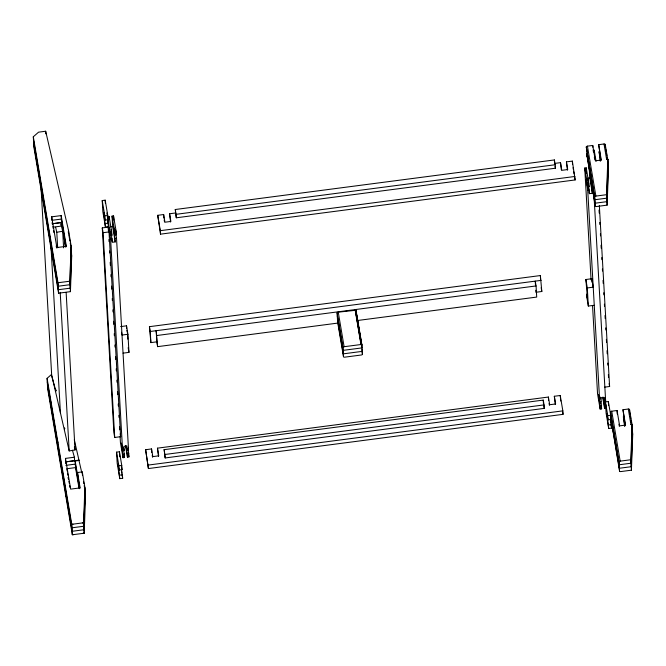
<?xml version="1.0" encoding="UTF-8"?>
<svg xmlns="http://www.w3.org/2000/svg" width="666" height="666" viewBox="0 0 666 666"><rect width="100%" height="100%" fill="white"/><g stroke="black" fill="none" stroke-linecap="round" stroke-linejoin="round"><path stroke-width="1" d="M70.429 291.65L69.838 281.202L71.096 245.704L68.498 230.336L45.679 131.235L38.57 132.159L33.3 136.78L33.891 147.228L58.583 293.198L70.429 291.65L71.687 256.144L71.096 245.704M33.5 140.26L58.183 286.23L70.03 284.682L70.946 247.136M55.719 390.434L51.307 374.642L47.078 378.346L47.669 388.794L72.353 534.765L84.199 533.216L83.608 522.768L84.873 487.271L82.268 471.903L77.531 472.519L77.731 476.007M47.469 385.314L72.161 531.285L84.008 529.736L84.915 492.182M84.199 533.216L85.464 497.718L84.873 487.271M607.675 163.078L608.216 166.292L606.934 201.656L595.088 203.205L586.638 153.272L595.246 205.994A1.349 0.783 -9.6 0 0 596.47 206.535L607.126 205.136L606.535 194.688L607.817 159.332L606.634 159.482L604.012 143.981L598.684 144.68L600.957 160.448M607.126 205.136L608.416 169.78L607.817 159.332M631.784 427.106L632.5 431.343L631.218 466.708L619.372 468.256L610.922 418.315L619.53 471.037A1.349 0.783 -9.6 0 0 620.754 471.578L631.418 470.188L630.827 459.74L632.109 424.375L630.927 424.533L628.304 409.032L622.968 409.723L625.249 425.499M631.418 470.188L632.7 434.823L632.109 424.375M361.913 345.096L356.002 310.248L338.253 312.154A1.199 0.691 -9.6 0 0 337.113 313.003L337.62 322.053L343.473 356.626A1.199 0.691 -9.6 0 0 344.697 357.167L361.28 355.003A1.199 0.691 -9.6 0 0 362.421 354.154L361.904 344.93M55.936 390.934L55.736 389.768M55.944 390.942L55.769 389.81M57.667 247.802L56.785 232.259L62.662 231.252L61.047 224.234M41.134 189.277L51.657 374.8L69.189 450.94L75.067 449.941L66.134 292.399M360.689 344.555L361.896 344.905M105.453 227.064L102.855 211.696L102.223 200.549L105.186 200.166L107.784 215.534L108.017 219.713L105.053 220.096L103.754 212.412L105.453 227.064L108.416 226.673L107.567 219.347M607.126 157.551L608.016 162.812L606.734 198.177L594.888 199.725L586.28 147.003A1.349 0.783 -9.6 0 1 587.429 146.145L592.757 145.454L595.354 160.814L601.281 160.04L598.684 144.68M51.682 216.825L61.164 215.593L66.359 246.32L56.876 247.561L51.682 216.825L51.881 220.313L61.355 219.072L66.034 246.728M105.053 220.096L104.82 215.917L107.784 215.534M61.014 222.627L52.081 223.793L60.981 222.527L61.205 226.107L53.272 227.148M109.091 216.492L107.609 216.683L110.406 235.531L111.888 235.339L111.688 231.86L109.091 216.492L109.257 219.339M115.243 241.916L112.646 226.557L112.055 216.109L113.536 215.909L116.134 231.277L116.334 234.757L114.852 234.956L113.553 227.273L115.243 241.916L112.288 242.307L111.438 234.981M175.3 209.507L554.387 159.94L555.194 164.743L555.394 168.223L176.307 217.79L175.3 209.507L176.307 217.79M567.44 170.155L566.425 161.871L572.352 161.097L575.149 179.945L160.523 234.157L157.725 215.309L163.653 214.535L164.952 222.219L170.871 221.445L169.572 213.761L175.499 212.987M566.425 161.871L567.723 169.555L561.804 170.329L560.506 162.646L554.578 163.42L554.387 159.94M105.253 223.576L108.217 223.193M176.115 214.31L555.194 164.743M102.281 227.905L108.2 227.131L109.016 231.935L120.629 436.696L114.702 437.47L113.894 432.667L102.281 227.905L103.097 232.709L114.702 437.47M110.673 226.815L112.646 226.557M591.083 279.837L584.74 168.04L586.222 167.849L588.819 183.217L589.019 186.696L587.537 186.888L586.238 179.204L587.737 190.376L599.741 402.098L601.223 401.898L600.982 397.719L603.945 397.336L604.187 401.515L605.66 401.323L594.072 196.861M103.097 232.709L109.016 231.935M110.206 232.051L111.688 231.86M114.852 234.956L114.652 231.468L116.134 231.277M160.523 234.157L160.323 230.677L574.949 176.465M115.876 234.399L116.525 238.245L128.538 449.966L127.056 450.158L126.815 445.979L123.859 446.37L124.092 450.549L122.611 450.74L110.606 239.019L112.088 238.819M115.051 238.436L116.525 238.245M587.803 178.163L589.776 177.905L589.293 169.364M587.537 186.888L587.337 183.408L588.819 183.217M587.737 190.376L589.219 190.176L588.403 185.373M589.069 191.608L589.41 193.664L592.374 193.273L590.684 178.63L591.982 186.305L591.883 184.565M595.246 205.994L594.73 196.936A1.349 0.783 -9.6 0 1 595.879 196.087L606.535 194.688M58.583 293.198L57.992 282.75L69.838 281.202M120.588 326.598L126.515 325.824L127.939 334.274L128.971 352.381L123.044 353.155M337.887 323.077L157.617 346.645L156.177 330.702L156.801 341.841L150.882 342.615L149.434 326.673L540.367 275.558L541.816 291.5L535.889 292.274L535.772 290.251M127.939 334.274L122.02 335.048L121.545 332.234M150.882 342.615L150.25 331.477L541.183 280.361M156.985 335.498L536.072 285.939L535.256 281.135L535.489 285.181M588.328 306.06L586.896 297.61L586.704 294.131L587.512 298.934L585.872 279.504L591.791 278.729L593.223 287.179L587.304 287.953L588.328 306.06L594.247 305.286M357.459 320.512L536.704 297.078L536.072 285.939M343.473 356.626L342.957 347.577A1.199 0.691 -9.6 0 1 344.106 346.72L360.964 344.522L355.161 309.94M604.67 387.146L609.606 386.496L599.342 205.528M65.751 463.619L65.459 458.399L74.392 457.226L74.592 460.714L65.651 461.879L78.963 460.139L74.267 439.76M119.78 478.646L117.183 463.286L116.55 452.139L119.447 451.756L121.761 465.442L122.003 469.622L119.097 470.005L118.082 464.002L119.78 478.646L122.677 478.271L121.512 469.022M145.621 449.708L151.54 448.934L152.839 456.618L158.766 455.844L157.467 448.16L548.393 397.044L549.691 404.728L555.619 403.954L554.32 396.27L560.239 395.496L562.845 410.864L563.036 414.344L148.418 468.556L145.621 449.708L148.418 468.556M124.292 454.029L124.484 457.509L123.01 457.7L122.81 454.22L124.292 454.029L123.476 449.225M128.729 453.446L128.929 456.926L127.447 457.126L127.248 453.638L128.729 453.446L128.08 449.608M78.988 488.095L75.524 467.607L75.15 460.989L78.979 460.489L81.835 472.877M164.169 449.667L543.248 400.1L544.064 404.903L544.264 408.383L165.176 457.95L164.169 449.667L165.176 457.95M65.851 465.359L75.333 464.119L79.487 488.702M164.977 454.47L544.064 404.903M67 468.722L75.524 467.607M605.461 401.956L608.366 401.573L610.68 415.259L610.922 419.438L608.016 419.813L607.001 413.819L608.699 428.463L611.596 428.08L610.422 418.839M119.097 470.005L118.864 465.825L121.761 465.442M601.423 405.386L601.614 408.866L600.133 409.057L599.941 405.577L601.423 405.386L600.765 401.54M604.578 408.474L604.378 404.995L605.86 404.803L606.06 408.283L604.578 408.474L602.672 397.211M148.218 465.076L562.845 410.864M119.58 475.166L122.486 474.783M610.672 413.902L610.572 412.046A1.349 0.783 -9.6 0 1 611.713 411.197L617.049 410.497L619.646 425.865L625.565 425.091L622.968 409.723M608.016 419.813L607.775 415.642L610.68 415.259M608.499 424.983L611.396 424.6M72.353 534.765L71.761 524.317L83.608 522.768M619.53 471.037L619.014 461.988A1.349 0.783 -9.6 0 1 620.163 461.138L630.827 459.74M356.002 310.248L356.218 313.311M72.444 450.249L74.392 457.226M68.232 231.793L68.698 233.816L68.498 230.336M55.636 227.248L56.785 232.259M74.376 446.936L75.067 449.941M57.559 441.25L57.734 442.782L57.617 441.691M604.012 143.981A1.199 0.691 -9.6 0 1 605.236 144.522L607.858 160.023A1.199 0.691 -9.6 0 0 607.758 159.773M605.744 149.359L606.085 151.407M606.435 153.455L606.784 155.503M607.717 165.201L608.374 169.081A1.199 0.691 -9.6 0 1 608.15 169.539M600.466 159.84L599.075 151.64L600.316 161.272M596.062 161.239L594.155 149.975L594.272 151.998M593.131 149.958L593.473 152.006M594.338 157.126L594.688 159.174M587.429 146.145L595.879 196.087M586.28 147.003L594.73 196.936M590.051 172.586L590.392 174.634M590.742 176.681L591.092 178.729M591.433 180.777L591.783 182.825M628.304 409.032A1.199 0.691 -9.6 0 1 629.528 409.573L632.151 425.075A1.199 0.691 -9.6 0 0 630.927 424.533M629.686 412.354L630.028 414.402M630.377 416.45L630.719 418.506M631.068 420.554L631.418 422.602M631.759 424.65L632.309 427.863L631.018 463.22L619.172 464.768L610.73 414.835M589.776 177.905L592.374 193.273M632.334 432.192L632.658 434.132A1.199 0.691 -9.6 0 1 632.342 434.665M587.72 179.012L588.045 180.936M588.369 182.859L589.019 186.696M588.369 187.512L588.719 189.56M584.74 168.04L587.337 183.408M624.924 425.907L623.368 416.691L624.6 426.315M618.98 424.225L619.322 426.273M573.068 167.657L573.418 169.705M573.759 171.753L574.109 173.801M574.45 175.849L575.149 179.945M592.482 285.09L592.807 287.013M609.115 383.616L609.606 386.496M611.713 411.197L620.163 461.138M610.572 412.046L619.014 461.988M610.414 416.433L610.922 419.438M610.381 420.912L610.73 422.96M611.08 425.008L611.596 428.08M585.872 279.504L587.304 287.953M605.011 397.477L605.66 401.323M605.053 400L607.775 415.642M605.019 402.139L605.369 404.187M605.71 406.235L606.06 408.283M603.538 397.669L604.187 401.515M608.699 428.463L606.093 413.095L605.752 407.018M603.08 397.311L604.378 404.995M600.407 397.103L600.732 399.017M561.355 169.972L560.506 162.646M600.407 401.698L600.749 403.746M601.098 405.794L601.614 408.866M599.741 402.098L598.443 394.414L599.941 405.577M600.133 409.057L597.535 393.698L592.549 305.711M555.069 166.3L555.394 168.223M560.439 398.984L560.789 401.032M562.52 411.272L563.036 414.344M541.158 287.662L541.816 291.5M555.327 404.553L554.32 396.27M549.084 403.413L549.408 405.328M543.772 405.502L544.264 408.383M355.844 310.098L361.788 344.738M355.736 310.04L362.071 347.885L343.115 350.358L337.271 315.784M355.611 309.998L361.455 344.563M355.469 309.965L361.322 344.538M355.319 309.948L361.163 344.513M361.921 349.334L362.262 351.365L343.315 353.846L337.462 319.272M361.904 351.099L362.421 354.154M338.253 312.154L344.106 346.72M337.113 313.003L342.957 347.577M170.588 222.044L169.572 213.761M164.177 219.938L164.502 221.861M157.725 215.309L160.323 230.677M156.801 341.841L157.617 346.645M149.434 326.673L150.25 331.477M158.475 456.443L157.467 448.16M115.518 229.961L116.334 234.757M112.055 216.109L114.652 231.468M152.231 455.303L152.556 457.217M110.914 229.579L111.239 231.502M111.563 233.416L111.888 235.339M111.588 238.212L112.113 241.283M126.873 330.269L127.198 332.184M106.885 212.987L107.209 214.91M107.534 216.833L108.017 219.713M110.406 235.531L109.107 227.855L110.606 239.019M107.551 221.553L107.892 223.601M128.172 347.685L128.971 352.381M102.223 200.549L104.82 215.917M128.213 448.043L128.538 449.966M128.238 452.83L128.929 456.926M126.407 446.32L127.056 450.158M125.949 445.962L127.248 453.638M125.541 445.854L127.447 457.126M123.601 447.669L124.092 450.549M124.142 455.461L124.484 457.509M120.138 433.816L120.629 436.696M122.611 450.74L121.312 443.057L122.81 454.22M123.01 457.7L120.404 442.341L120.088 436.638M121.495 466.625L122.003 469.622M121.47 471.095L121.811 473.143M122.161 475.199L122.677 478.271M116.55 452.139L118.864 465.825M68.864 234.84L69.905 240.992M70.255 243.04L70.604 245.088M70.971 249.592L71.495 252.664L70.23 288.17L58.383 289.718L33.691 143.748M70.996 252.048L71.687 256.144M65.709 247.136L64.152 237.92L65.218 246.52M69.514 281.635L70.03 284.682M52.223 222.361L52.572 224.409M52.922 226.457L53.263 228.505M53.613 230.553L53.963 232.6M56.21 245.92L56.56 247.968M33.3 136.78L57.992 282.75M83.508 481.535L83.858 483.583M84.199 485.631L85.065 490.75L83.808 526.257L71.961 527.805L47.269 381.826M84.94 494.638L85.464 497.718M77.531 472.519L80.128 487.887L70.654 489.127L65.459 458.399M75.15 460.989L79.812 488.295M83.658 527.705L84.008 529.736M66.866 469.047L67.216 471.095M67.557 473.143L67.907 475.199M68.598 479.295L68.257 477.247L68.348 478.987M68.948 481.343L69.289 483.391M69.639 485.439L69.988 487.487M47.078 378.346L71.761 524.317M64.652 428.421C64.818 430.153 64.402 426.681 64.56 428.429M57.576 441.392L57.434 440.426L57.517 441.358M51.082 402.972L50.941 402.014L51.016 402.947M51.082 402.764L51.24 404.362L51.14 403.43M629.528 409.573L629.628 411.43M605.236 144.522L605.394 147.311M617.049 410.497L617.24 413.986M613.328 430.203L613.528 433.683M599.059 210.031L599.233 213.137M599.758 222.444L599.875 224.509M600.407 233.816L600.524 235.889M601.048 245.196L601.223 248.293M601.756 257.6L601.873 259.673M602.397 268.981L602.514 271.045M603.046 280.353L603.221 283.458M603.746 292.765L603.862 294.83M604.395 304.137L604.512 306.21M605.036 315.509L605.211 318.614M605.744 327.922L605.86 329.995M606.385 339.302L606.56 342.399M607.034 350.674L607.209 353.779M607.733 363.087L607.85 365.151M608.383 374.459L608.558 377.564M608.366 401.573L608.599 405.627M592.757 145.454L592.857 147.194M605.519 402.963L605.635 404.995M589.044 165.151L589.235 168.631M589.219 190.176L589.41 193.664M586.222 167.849L586.33 169.747M586.438 171.645L586.546 173.543M591.791 278.729L591.991 282.209M572.352 161.097L572.552 164.577M560.239 395.496L560.339 397.236M548.393 397.044L548.593 400.532M540.367 275.558L540.601 279.612M543.248 400.1L543.448 403.588M163.653 214.535L163.844 218.023M151.54 448.934L151.74 452.422M127.522 334.107L127.805 339.177M126.515 325.824L126.657 328.438M113.536 215.909L113.769 220.055M107.825 220.488L107.992 223.335M108.2 227.131L108.441 231.269M108.908 239.544L109.024 241.608M109.549 250.915L109.674 252.988M110.198 262.296L110.373 265.393M110.897 274.7L111.022 276.773M111.547 286.08L111.721 289.186M112.254 298.493L112.371 300.557M112.895 309.865L113.012 311.929M113.536 321.237L113.719 324.342M114.244 333.649L114.361 335.714M114.893 345.021L115.01 347.094M115.534 356.402L115.709 359.498M116.242 368.806L116.359 370.879M116.883 380.186L117 382.251M117.532 391.558L117.707 394.663M118.232 403.971L118.348 406.035M118.881 415.343L118.998 417.416M119.522 426.723L119.697 429.82M105.186 200.166L105.353 203.205M119.447 451.756L119.738 456.826M82.268 471.903L82.467 475.382M78.921 459.99L78.979 460.489M77.747 476.357L77.93 479.487M63.953 234.44L64.136 237.571L61.538 222.203L61.164 215.593M62.662 231.252L63.603 247.835M60.198 292.366L69.189 450.94M45.679 131.235L45.829 133.849M52.339 251.665L52.539 255.145M66.117 493.231L66.309 496.711M50.841 243.931L60.423 412.87M63.511 477.863L63.711 481.343M49.742 236.297L49.942 239.777M337.995 322.502A1.199 0.691 -9.6 0 1 337.62 322.053M82.426 522.927A1.199 0.691 -9.6 0 1 83.65 523.468M71.803 525.016A1.199 0.691 -9.6 0 1 72.952 524.167M73.543 534.615A1.057 0.616 -9.6 0 1 72.319 534.074M84.166 532.517A1.349 0.783 -9.6 0 1 83.017 533.374M587.104 156.418A1.349 0.783 -9.6 0 1 586.796 156.052M606.634 159.482A1.199 0.691 -9.6 0 1 607.484 159.582M611.738 421.603A1.349 0.783 -9.6 0 1 611.08 421.103"/></g></svg>
